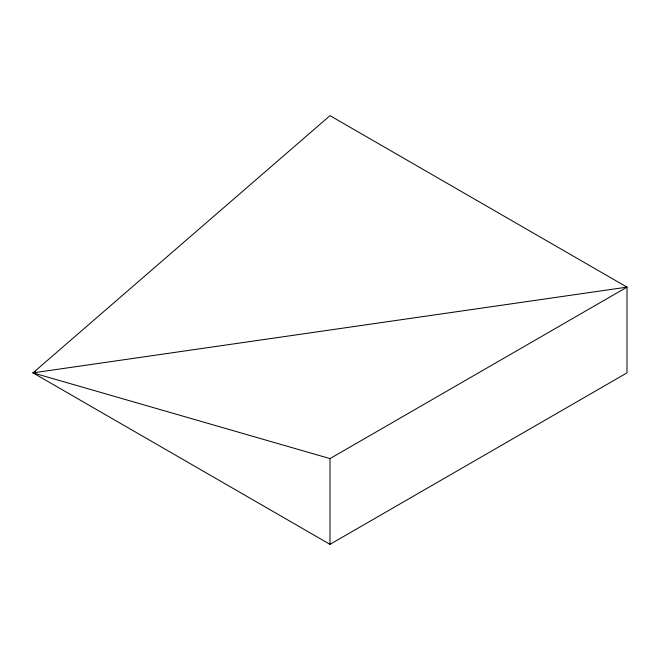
<?xml version="1.0" encoding="UTF-8"?>
<svg xmlns="http://www.w3.org/2000/svg" width="660" height="660" viewBox="0 0 660 660"><rect width="100%" height="100%" fill="white"/><g stroke="black" fill="none" stroke-linecap="round" stroke-linejoin="round"><path stroke-width="0.99" d="M33 372.867L627 287.133L330 458.601L33 372.867L330 115.657L627 287.133L627 372.867L330 544.343L33 372.867L35.673 371.324M330 458.601L330 544.343"/></g></svg>
